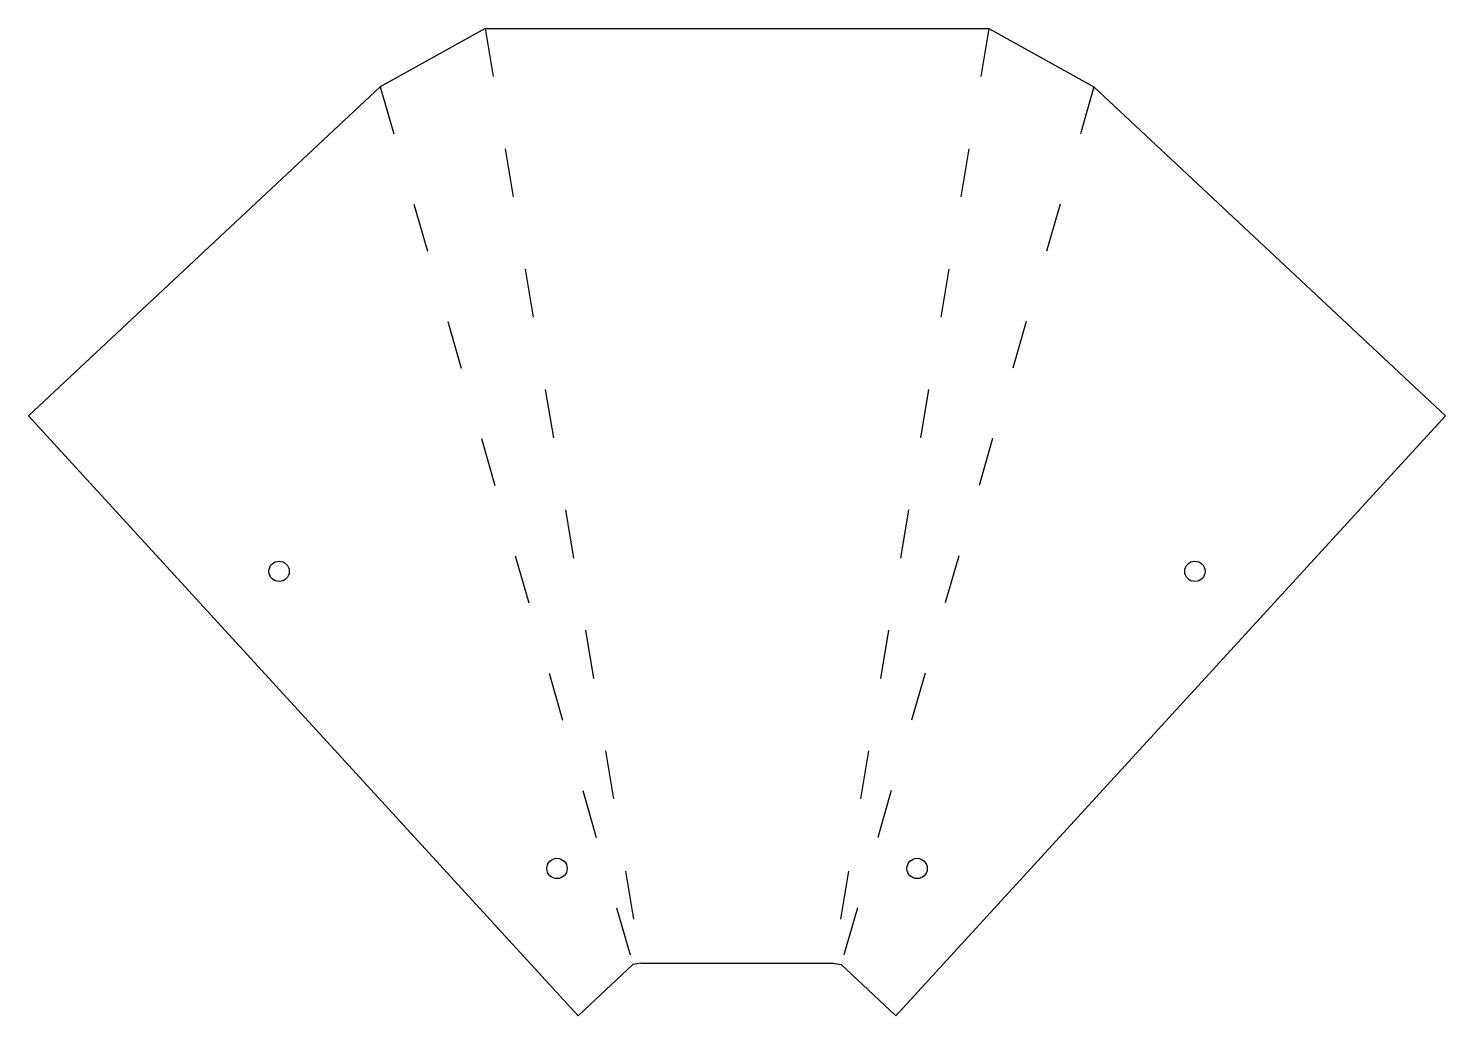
# Model space of a CAD drawing. Header units: millimetres. Extents: x 2365 to 2713, y 1429 to 1672.
import ezdxf

# ---------------------------------------------------------------- set-up
doc = ezdxf.new("R2010")
doc.units = ezdxf.units.MM
doc.linetypes.add('ACAD_ISO03W100', pattern=[30, 12, -18])
doc.layers.add('Bend Line', color=50, linetype='ACAD_ISO03W100')

msp = doc.modelspace()

# ---------------------------------------------------------------- linework, layer by layer
for p, q in [((2476.98, 1671.57), (2451.17, 1657.2)), ((2476.98, 1671.57), (2600.78, 1671.57)), ((2600.78, 1671.57), (2626.6, 1657.2)), ((2364.69, 1576.32), (2451.17, 1657.2)), ((2713.07, 1576.32), (2626.6, 1657.2)), ((2499.85, 1428.88), (2364.69, 1576.32)), ((2577.92, 1428.88), (2713.07, 1576.32)), ((2513.29, 1441.45), (2501.31, 1430.25)), ((2515.26, 1441.78), (2513.29, 1441.45)), ((2515.26, 1441.78), (2562.51, 1441.78)), ((2562.51, 1441.78), (2564.48, 1441.45)), ((2564.48, 1441.45), (2576.46, 1430.25)), ((2501.31, 1430.25), (2499.85, 1428.88)), ((2576.46, 1430.25), (2577.92, 1428.88))]:
    msp.add_line(p, q)
for centre in [(2426.32, 1538.1), (2651.45, 1538.1), (2494.63, 1465.06), (2583.14, 1465.06)]:
    msp.add_circle(centre, 2.5)
at = {"layer": 'Bend Line'}
for p, q in [((2476.98, 1671.57), (2515.26, 1441.78)), ((2600.78, 1671.57), (2562.51, 1441.78)), ((2451.17, 1657.2), (2513.29, 1441.45)), ((2626.6, 1657.2), (2564.48, 1441.45))]:
    msp.add_line(p, q, dxfattribs=at)

doc.saveas('drawing.dxf')
